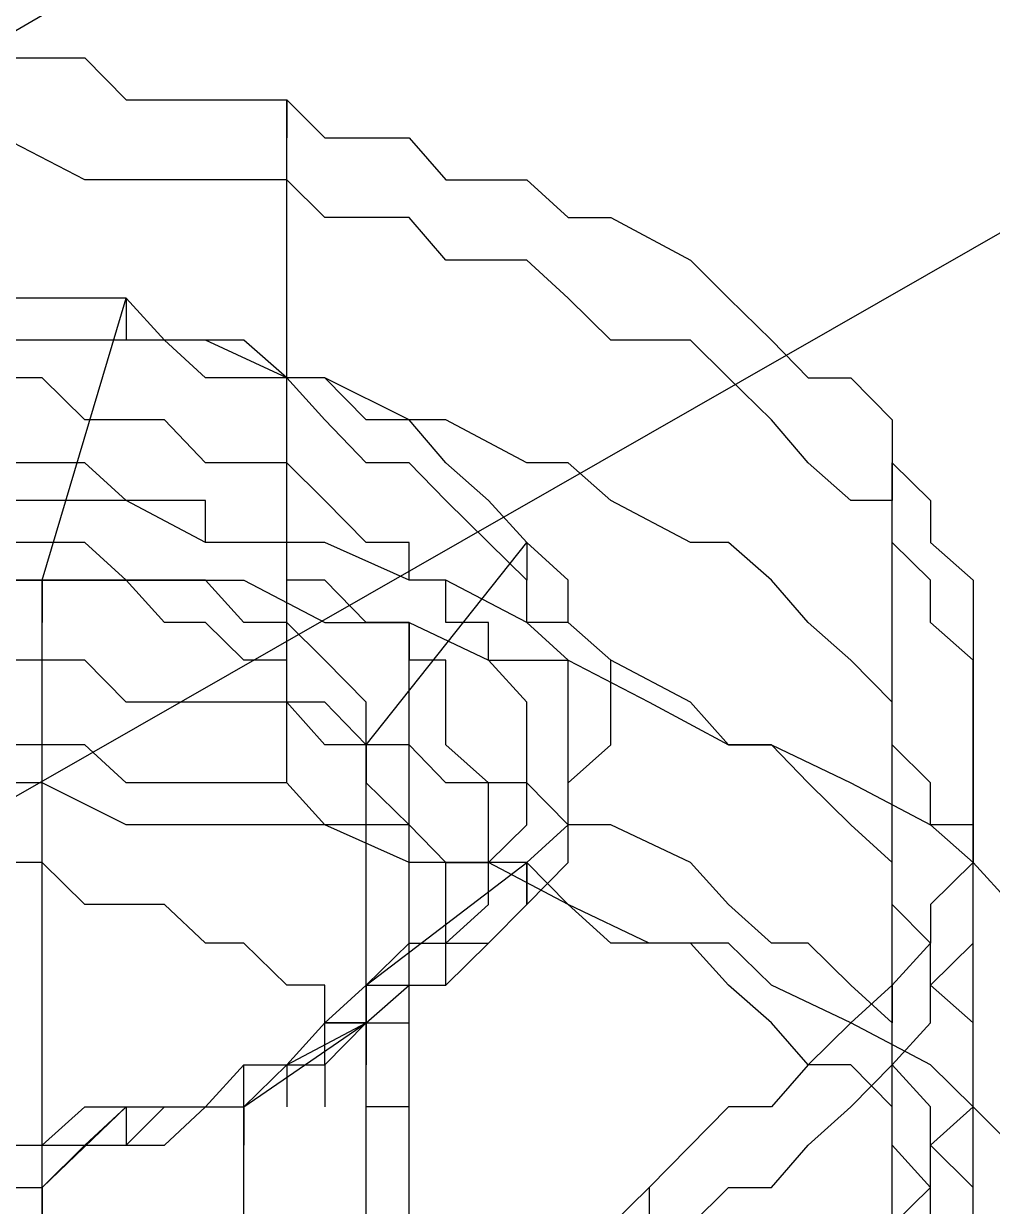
# Model space of a CAD drawing. Header units: millimetres. Extents: x 0 to 2112, y 8 to 1252.
# Drawn here: x 1757.2 to 1763.54, y 365.93 to 373.66 of the extents above; entities that cross this region are included whole.
import ezdxf

# ---------------------------------------------------------------- set-up
doc = ezdxf.new("R2010")
doc.units = ezdxf.units.MM
doc.layers.get('0').update_dxf_attribs({"linetype": 'CONTINUOUS'})

msp = doc.modelspace()

# ---------------------------------------------------------------- linework, layer by layer
at = {"color": 9}
for p, q in [((1755.47, 372.643), (1783.99, 389.255)), ((1755.47, 372.643), (1783.99, 389.255)), ((1755.47, 367.654), (1783.99, 383.967)), ((1755.47, 367.654), (1783.99, 383.967)), ((1757.07, 373.44), (1757.6, 373.44)), ((1757.07, 373.44), (1757.6, 373.44)), ((1757.6, 373.44), (1757.87, 373.165)), ((1757.6, 373.44), (1757.87, 373.165)), ((1757.87, 373.165), (1758.39, 373.165)), ((1757.87, 373.165), (1758.39, 373.165)), ((1758.39, 373.165), (1758.92, 373.165)), ((1758.39, 373.165), (1758.92, 373.165)), ((1758.92, 368.702), (1758.92, 373.165)), ((1758.92, 373.165), (1758.92, 372.918)), ((1758.92, 373.165), (1759.17, 372.918)), ((1758.92, 373.165), (1759.17, 372.918)), ((1757.6, 372.643), (1757.07, 372.918)), ((1759.17, 372.918), (1759.72, 372.918)), ((1759.17, 372.918), (1759.72, 372.918)), ((1759.72, 372.918), (1759.96, 372.643)), ((1759.72, 372.918), (1759.96, 372.643)), ((1757.87, 372.643), (1757.6, 372.643)), ((1758.39, 372.643), (1757.87, 372.643)), ((1758.92, 372.643), (1758.39, 372.643)), ((1759.17, 372.396), (1758.92, 372.643)), ((1759.96, 372.643), (1760.49, 372.643)), ((1759.96, 372.643), (1760.49, 372.643)), ((1760.49, 372.643), (1760.76, 372.396)), ((1760.49, 372.643), (1760.76, 372.396)), ((1759.72, 372.396), (1759.17, 372.396)), ((1759.96, 372.117), (1759.72, 372.396)), ((1760.76, 372.396), (1761.04, 372.396)), ((1760.76, 372.396), (1761.04, 372.396)), ((1761.04, 372.396), (1761.56, 372.117)), ((1761.04, 372.396), (1761.56, 372.117)), ((1760.49, 372.117), (1759.96, 372.117)), ((1760.76, 371.87), (1760.49, 372.117)), ((1761.56, 372.117), (1761.81, 371.87)), ((1761.56, 372.117), (1761.81, 371.87)), ((1757.6, 371.87), (1757.07, 371.87)), ((1757.6, 371.87), (1757.07, 371.87)), ((1757.32, 370.025), (1757.87, 371.87)), ((1757.87, 371.87), (1757.6, 371.87)), ((1757.87, 371.87), (1757.6, 371.87)), ((1758.12, 371.595), (1757.87, 371.87)), ((1757.87, 371.87), (1757.87, 371.595)), ((1758.12, 371.595), (1757.87, 371.87)), ((1761.04, 371.595), (1760.76, 371.87)), ((1761.81, 371.87), (1762.09, 371.595)), ((1761.81, 371.87), (1762.09, 371.595)), ((1757.6, 371.595), (1757.07, 371.595)), ((1757.32, 371.595), (1757.07, 371.595)), ((1757.6, 371.595), (1757.32, 371.595)), ((1757.87, 371.595), (1757.6, 371.595)), ((1757.87, 371.595), (1757.6, 371.595)), ((1758.39, 371.595), (1757.87, 371.595)), ((1758.12, 371.595), (1757.87, 371.595)), ((1758.39, 371.595), (1758.12, 371.595)), ((1758.39, 371.348), (1758.12, 371.595)), ((1758.39, 371.595), (1758.12, 371.595)), ((1758.92, 371.348), (1758.39, 371.595)), ((1758.64, 371.595), (1758.39, 371.595)), ((1758.64, 371.595), (1758.39, 371.595)), ((1758.92, 371.348), (1758.64, 371.595)), ((1758.92, 371.348), (1758.64, 371.595)), ((1761.56, 371.595), (1761.04, 371.595)), ((1761.81, 371.348), (1761.56, 371.595)), ((1762.09, 371.595), (1762.33, 371.348)), ((1762.09, 371.595), (1762.33, 371.348)), ((1757.32, 371.348), (1757.07, 371.348)), ((1757.6, 371.073), (1757.32, 371.348)), ((1758.64, 371.348), (1758.39, 371.348)), ((1758.92, 371.348), (1758.64, 371.348)), ((1759.17, 371.348), (1758.92, 371.348)), ((1759.17, 371.348), (1758.92, 371.348)), ((1759.17, 371.073), (1758.92, 371.348)), ((1759.17, 371.348), (1758.92, 371.348)), ((1759.72, 371.073), (1759.17, 371.348)), ((1759.44, 371.073), (1759.17, 371.348)), ((1759.17, 371.348), (1759.17, 371.348)), ((1759.44, 371.073), (1759.17, 371.348)), ((1759.17, 371.348), (1759.17, 371.348)), ((1762.09, 371.073), (1761.81, 371.348)), ((1762.33, 371.348), (1762.61, 371.348)), ((1762.33, 371.348), (1762.61, 371.348)), ((1762.61, 371.348), (1762.88, 371.073)), ((1762.61, 371.348), (1762.88, 371.073)), ((1757.87, 371.073), (1757.6, 371.073)), ((1757.6, 371.073), (1757.6, 371.073)), ((1758.12, 371.073), (1757.87, 371.073)), ((1758.39, 370.794), (1758.12, 371.073)), ((1759.44, 370.794), (1759.17, 371.073)), ((1759.17, 371.073), (1759.17, 371.073)), ((1759.72, 371.073), (1759.44, 371.073)), ((1759.72, 371.073), (1759.44, 371.073)), ((1759.96, 371.073), (1759.72, 371.073)), ((1759.96, 370.794), (1759.72, 371.073)), ((1759.96, 370.794), (1759.72, 371.073)), ((1760.49, 370.794), (1759.96, 371.073)), ((1762.33, 370.794), (1762.09, 371.073)), ((1762.88, 371.073), (1762.88, 370.794)), ((1762.88, 371.073), (1762.88, 370.794)), ((1757.32, 370.794), (1757.07, 370.794)), ((1757.6, 370.794), (1757.32, 370.794)), ((1757.87, 370.547), (1757.6, 370.794)), ((1758.64, 370.794), (1758.39, 370.794)), ((1758.92, 370.794), (1758.64, 370.794)), ((1759.17, 370.547), (1758.92, 370.794)), ((1759.72, 370.794), (1759.44, 370.794)), ((1759.96, 370.547), (1759.72, 370.794)), ((1760.24, 370.547), (1759.96, 370.794)), ((1760.24, 370.547), (1759.96, 370.794)), ((1760.76, 370.794), (1760.49, 370.794)), ((1761.04, 370.547), (1760.76, 370.794)), ((1762.61, 370.547), (1762.33, 370.794)), ((1762.88, 366.332), (1762.88, 370.794)), ((1762.88, 370.794), (1762.88, 370.547)), ((1762.88, 370.794), (1763.13, 370.547)), ((1762.88, 370.794), (1763.13, 370.547)), ((1757.6, 370.547), (1757.07, 370.547)), ((1757.87, 370.547), (1757.6, 370.547)), ((1758.39, 370.272), (1757.87, 370.547)), ((1758.12, 370.547), (1757.87, 370.547)), ((1758.39, 370.547), (1758.12, 370.547)), ((1758.39, 370.272), (1758.39, 370.547)), ((1759.44, 370.272), (1759.17, 370.547)), ((1759.17, 370.547), (1759.17, 370.547)), ((1760.24, 370.272), (1759.96, 370.547)), ((1759.96, 370.547), (1759.96, 370.547)), ((1760.49, 370.272), (1760.24, 370.547)), ((1760.24, 370.547), (1760.24, 370.547)), ((1760.49, 370.272), (1760.24, 370.547)), ((1760.24, 370.547), (1760.24, 370.547)), ((1761.56, 370.272), (1761.04, 370.547)), ((1762.88, 370.547), (1762.61, 370.547)), ((1762.88, 370.272), (1762.88, 370.547)), ((1763.13, 370.547), (1763.13, 370.272)), ((1763.13, 370.547), (1763.13, 370.272)), ((1757.32, 370.272), (1757.07, 370.272)), ((1757.6, 370.272), (1757.32, 370.272)), ((1757.87, 370.025), (1757.6, 370.272)), ((1757.6, 370.272), (1757.6, 370.272)), ((1758.92, 370.272), (1758.39, 370.272)), ((1758.64, 370.272), (1758.39, 370.272)), ((1758.92, 370.272), (1758.64, 370.272)), ((1759.17, 370.272), (1758.92, 370.272)), ((1758.92, 370.025), (1758.92, 370.272)), ((1759.72, 370.025), (1759.17, 370.272)), ((1759.44, 368.949), (1760.49, 370.272)), ((1759.72, 370.272), (1759.44, 370.272)), ((1759.72, 370.025), (1759.72, 370.272)), ((1760.49, 370.025), (1760.24, 370.272)), ((1760.24, 370.272), (1760.24, 370.272)), ((1760.76, 370.025), (1760.49, 370.272)), ((1760.49, 370.272), (1760.49, 370.272)), ((1760.49, 370.272), (1760.49, 370.025)), ((1760.76, 370.025), (1760.49, 370.272)), ((1760.49, 370.272), (1760.49, 370.272)), ((1761.81, 370.272), (1761.56, 370.272)), ((1762.09, 370.025), (1761.81, 370.272)), ((1763.13, 370.025), (1762.88, 370.272)), ((1763.13, 370.272), (1763.41, 370.025)), ((1763.13, 370.272), (1763.41, 370.025)), ((1756.79, 370.025), (1757.32, 370.025)), ((1756.79, 370.025), (1757.32, 370.025)), ((1757.32, 370.025), (1757.07, 370.025)), ((1757.32, 370.025), (1757.07, 370.025)), ((1757.32, 370.025), (1757.87, 370.025)), ((1757.32, 370.025), (1757.87, 370.025)), ((1757.6, 370.025), (1757.32, 370.025)), ((1757.32, 354.485), (1757.32, 370.025)), ((1757.32, 370.025), (1757.32, 369.75)), ((1757.6, 370.025), (1757.32, 370.025)), ((1757.87, 370.025), (1757.6, 370.025)), ((1757.6, 370.025), (1757.6, 370.025)), ((1757.87, 370.025), (1757.6, 370.025)), ((1757.6, 370.025), (1757.6, 370.025)), ((1757.87, 370.025), (1758.64, 370.025)), ((1757.87, 370.025), (1758.64, 370.025)), ((1758.12, 370.025), (1757.87, 370.025)), ((1758.12, 369.75), (1757.87, 370.025)), ((1758.12, 369.75), (1757.87, 370.025)), ((1758.39, 370.025), (1758.12, 370.025)), ((1758.64, 369.75), (1758.39, 370.025)), ((1758.39, 370.025), (1758.39, 370.025)), ((1758.64, 370.025), (1759.17, 369.75)), ((1758.64, 370.025), (1759.17, 369.75)), ((1759.17, 370.025), (1758.92, 370.025)), ((1759.44, 369.75), (1759.17, 370.025)), ((1759.96, 370.025), (1759.72, 370.025)), ((1759.96, 370.025), (1759.72, 370.025)), ((1760.49, 369.75), (1759.96, 370.025)), ((1759.96, 369.75), (1759.96, 370.025)), ((1760.49, 369.75), (1760.49, 370.025)), ((1760.76, 369.75), (1760.76, 370.025)), ((1760.76, 369.75), (1760.76, 370.025)), ((1762.33, 369.75), (1762.09, 370.025)), ((1763.13, 369.75), (1763.13, 370.025)), ((1763.41, 370.025), (1763.41, 369.75)), ((1763.41, 370.025), (1763.41, 369.75)), ((1758.39, 369.75), (1758.12, 369.75)), ((1758.39, 369.75), (1758.12, 369.75)), ((1758.64, 369.503), (1758.39, 369.75)), ((1758.39, 369.75), (1758.39, 369.75)), ((1758.64, 369.503), (1758.39, 369.75)), ((1758.39, 369.75), (1758.39, 369.75)), ((1758.92, 369.75), (1758.64, 369.75)), ((1759.17, 369.503), (1758.92, 369.75)), ((1758.92, 369.75), (1758.92, 369.75)), ((1759.17, 369.75), (1759.72, 369.75)), ((1759.17, 369.75), (1759.72, 369.75)), ((1759.72, 369.75), (1759.44, 369.75)), ((1759.44, 369.75), (1759.44, 369.75)), ((1759.72, 357.625), (1759.72, 369.75)), ((1759.72, 369.75), (1759.72, 369.503)), ((1759.72, 369.75), (1760.24, 369.503)), ((1759.72, 369.75), (1760.24, 369.503)), ((1759.72, 369.503), (1759.72, 369.75)), ((1760.24, 369.75), (1759.96, 369.75)), ((1760.24, 369.503), (1760.24, 369.75)), ((1760.76, 369.75), (1760.49, 369.75)), ((1760.76, 369.503), (1760.49, 369.75)), ((1760.49, 369.75), (1760.49, 369.75)), ((1761.04, 369.503), (1760.76, 369.75)), ((1761.04, 369.503), (1760.76, 369.75)), ((1760.76, 369.75), (1760.76, 369.75)), ((1761.04, 369.503), (1760.76, 369.75)), ((1760.76, 369.75), (1760.76, 369.75)), ((1762.61, 369.503), (1762.33, 369.75)), ((1763.41, 369.503), (1763.13, 369.75)), ((1763.41, 369.75), (1763.41, 369.503)), ((1763.41, 369.75), (1763.41, 369.503)), ((1757.6, 369.503), (1757.07, 369.503)), ((1757.87, 369.228), (1757.6, 369.503)), ((1758.92, 369.503), (1758.64, 369.503)), ((1758.92, 369.503), (1758.64, 369.503)), ((1758.92, 369.228), (1758.92, 369.503)), ((1758.92, 369.228), (1758.92, 369.503)), ((1759.44, 369.228), (1759.17, 369.503)), ((1759.17, 369.503), (1759.17, 369.503)), ((1759.96, 369.503), (1759.72, 369.503)), ((1759.96, 369.228), (1759.96, 369.503)), ((1760.24, 369.503), (1760.76, 369.503)), ((1760.24, 369.503), (1760.76, 369.503)), ((1760.49, 369.228), (1760.24, 369.503)), ((1760.24, 369.503), (1760.24, 369.503)), ((1760.76, 369.503), (1761.29, 369.228)), ((1760.76, 369.503), (1761.29, 369.228)), ((1760.76, 369.228), (1760.76, 369.503)), ((1760.76, 369.503), (1760.76, 369.503)), ((1761.56, 369.228), (1761.04, 369.503)), ((1761.04, 369.228), (1761.04, 369.503)), ((1761.04, 369.503), (1761.04, 369.503)), ((1761.04, 369.228), (1761.04, 369.503)), ((1761.04, 369.503), (1761.04, 369.503)), ((1762.88, 369.228), (1762.61, 369.503)), ((1763.41, 369.228), (1763.41, 369.503)), ((1763.41, 369.503), (1763.41, 369.228)), ((1763.41, 369.503), (1763.41, 369.228)), ((1758.39, 369.228), (1757.87, 369.228)), ((1758.92, 369.228), (1758.39, 369.228)), ((1759.17, 368.949), (1758.92, 369.228)), ((1759.17, 369.228), (1758.92, 369.228)), ((1759.17, 369.228), (1758.92, 369.228)), ((1759.44, 368.949), (1759.17, 369.228)), ((1759.17, 369.228), (1759.17, 369.228)), ((1759.44, 368.949), (1759.17, 369.228)), ((1759.17, 369.228), (1759.17, 369.228)), ((1759.44, 368.949), (1759.44, 369.228)), ((1759.44, 369.228), (1759.44, 369.228)), ((1759.96, 368.949), (1759.96, 369.228)), ((1759.96, 369.228), (1759.96, 369.228)), ((1760.49, 368.949), (1760.49, 369.228)), ((1760.49, 369.228), (1760.49, 369.228)), ((1760.76, 368.949), (1760.76, 369.228)), ((1761.04, 368.949), (1761.04, 369.228)), ((1761.04, 368.949), (1761.04, 369.228)), ((1761.29, 369.228), (1761.81, 368.949)), ((1761.29, 369.228), (1761.81, 368.949)), ((1761.81, 368.949), (1761.56, 369.228)), ((1762.88, 368.949), (1762.88, 369.228)), ((1763.41, 368.949), (1763.41, 369.228)), ((1763.41, 369.228), (1763.41, 368.949)), ((1763.41, 369.228), (1763.41, 368.949)), ((1757.6, 368.949), (1757.07, 368.949)), ((1757.6, 368.949), (1757.07, 368.949)), ((1757.87, 368.702), (1757.6, 368.949)), ((1757.87, 368.702), (1757.6, 368.949)), ((1759.72, 368.949), (1759.17, 368.949)), ((1759.72, 368.949), (1759.44, 368.949)), ((1759.44, 368.702), (1759.44, 368.949)), ((1759.44, 368.949), (1759.44, 368.949)), ((1759.44, 353.409), (1759.44, 368.949)), ((1759.44, 368.949), (1759.44, 368.702)), ((1759.44, 368.702), (1759.44, 368.949)), ((1759.44, 368.949), (1759.44, 368.949)), ((1759.96, 368.702), (1759.72, 368.949)), ((1759.72, 368.702), (1759.72, 368.949)), ((1760.24, 368.702), (1759.96, 368.949)), ((1760.49, 368.702), (1760.49, 368.949)), ((1760.76, 368.702), (1761.04, 368.949)), ((1760.76, 368.702), (1760.76, 368.949)), ((1760.76, 368.949), (1760.76, 368.949)), ((1760.76, 368.702), (1761.04, 368.949)), ((1761.04, 368.949), (1761.04, 368.949)), ((1761.04, 368.949), (1761.04, 368.949)), ((1761.81, 368.949), (1762.09, 368.949)), ((1761.81, 368.949), (1762.09, 368.949)), ((1762.09, 368.949), (1761.81, 368.949)), ((1762.09, 368.949), (1762.61, 368.702)), ((1762.09, 368.949), (1762.61, 368.702)), ((1762.33, 368.702), (1762.09, 368.949)), ((1763.13, 368.702), (1762.88, 368.949)), ((1763.41, 368.702), (1763.41, 368.949)), ((1763.41, 368.949), (1763.41, 368.702)), ((1763.41, 368.949), (1763.41, 368.702)), ((1757.32, 368.702), (1756.79, 368.702)), ((1757.87, 368.427), (1757.32, 368.702)), ((1758.39, 368.702), (1757.87, 368.702)), ((1758.39, 368.702), (1757.87, 368.702)), ((1758.92, 368.702), (1758.39, 368.702)), ((1758.92, 368.702), (1758.39, 368.702)), ((1759.17, 368.427), (1758.92, 368.702)), ((1759.17, 368.427), (1758.92, 368.702)), ((1759.72, 368.427), (1759.44, 368.702)), ((1759.44, 368.702), (1759.44, 368.702)), ((1759.72, 368.427), (1759.44, 368.702)), ((1759.44, 368.702), (1759.44, 368.702)), ((1759.72, 368.427), (1759.72, 368.702)), ((1759.72, 368.702), (1759.72, 368.702)), ((1760.49, 368.702), (1759.96, 368.702)), ((1760.24, 368.427), (1760.24, 368.702)), ((1760.24, 368.702), (1760.24, 368.702)), ((1760.76, 368.427), (1760.49, 368.702)), ((1760.49, 368.427), (1760.49, 368.702)), ((1760.49, 368.702), (1760.49, 368.702)), ((1760.76, 368.427), (1760.76, 368.702)), ((1760.76, 368.427), (1760.76, 368.702)), ((1760.76, 368.427), (1760.76, 368.702)), ((1762.61, 368.427), (1762.33, 368.702)), ((1762.61, 368.702), (1763.13, 368.427)), ((1762.61, 368.702), (1763.13, 368.427)), ((1763.13, 368.427), (1763.13, 368.702)), ((1763.41, 368.427), (1763.41, 368.702)), ((1763.41, 368.702), (1763.41, 368.427)), ((1763.41, 368.702), (1763.41, 368.427)), ((1758.64, 368.427), (1757.87, 368.427)), ((1759.17, 368.427), (1758.64, 368.427)), ((1759.72, 368.18), (1759.17, 368.427)), ((1759.72, 368.427), (1759.17, 368.427)), ((1759.72, 368.427), (1759.17, 368.427)), ((1759.96, 368.18), (1759.72, 368.427)), ((1759.96, 368.18), (1759.72, 368.427)), ((1759.72, 368.18), (1759.72, 368.427)), ((1759.72, 368.427), (1759.72, 368.427)), ((1759.72, 368.18), (1759.72, 368.427)), ((1759.72, 368.427), (1759.72, 368.427)), ((1759.72, 368.18), (1759.72, 368.427)), ((1759.72, 368.427), (1759.72, 368.427)), ((1760.24, 368.18), (1760.24, 368.427)), ((1760.24, 368.427), (1760.24, 368.427)), ((1760.24, 368.18), (1760.49, 368.427)), ((1760.49, 368.427), (1760.49, 368.427)), ((1760.49, 368.18), (1760.76, 368.427)), ((1761.04, 368.427), (1760.76, 368.427)), ((1760.76, 368.18), (1760.76, 368.427)), ((1760.76, 368.427), (1760.76, 368.427)), ((1760.76, 368.427), (1760.76, 368.427)), ((1760.76, 368.18), (1760.76, 368.427)), ((1760.76, 368.427), (1760.76, 368.427)), ((1761.56, 368.18), (1761.04, 368.427)), ((1762.88, 368.18), (1762.61, 368.427)), ((1763.13, 368.427), (1763.41, 368.18)), ((1763.13, 368.427), (1763.41, 368.18)), ((1763.41, 368.427), (1763.13, 368.427)), ((1763.41, 368.18), (1763.41, 368.427)), ((1763.41, 368.18), (1763.41, 368.427)), ((1763.41, 368.427), (1763.41, 368.18)), ((1763.41, 368.427), (1763.41, 368.18)), ((1757.32, 368.18), (1757.07, 368.18)), ((1757.6, 367.905), (1757.32, 368.18)), ((1757.32, 368.18), (1757.32, 368.18)), ((1759.44, 367.379), (1760.49, 368.18)), ((1760.24, 368.18), (1759.72, 368.18)), ((1759.72, 367.905), (1759.72, 368.18)), ((1759.72, 368.18), (1759.72, 368.18)), ((1759.72, 367.905), (1759.72, 368.18)), ((1759.72, 368.18), (1759.72, 368.18)), ((1759.72, 367.905), (1759.72, 368.18)), ((1759.72, 368.18), (1759.72, 368.18)), ((1760.49, 368.18), (1759.96, 368.18)), ((1760.49, 368.18), (1759.96, 368.18)), ((1759.96, 367.905), (1759.96, 368.18)), ((1759.96, 368.18), (1760.24, 368.18)), ((1760.76, 367.905), (1760.24, 368.18)), ((1760.24, 367.905), (1760.24, 368.18)), ((1760.76, 367.905), (1760.49, 368.18)), ((1760.76, 367.905), (1760.49, 368.18)), ((1760.49, 367.905), (1760.76, 368.18)), ((1760.49, 368.18), (1760.49, 367.905)), ((1760.49, 367.905), (1760.49, 368.18)), ((1760.49, 368.18), (1760.49, 368.18)), ((1760.49, 367.905), (1760.76, 368.18)), ((1761.81, 367.905), (1761.56, 368.18)), ((1762.88, 367.905), (1762.88, 368.18)), ((1763.41, 368.18), (1763.13, 367.905)), ((1763.41, 368.18), (1763.13, 367.905)), ((1763.41, 368.18), (1763.66, 367.905)), ((1763.41, 368.18), (1763.66, 367.905)), ((1763.41, 367.905), (1763.41, 368.18)), ((1763.41, 367.905), (1763.41, 368.18)), ((1757.87, 367.905), (1757.6, 367.905)), ((1758.12, 367.905), (1757.87, 367.905)), ((1758.39, 367.654), (1758.12, 367.905)), ((1758.12, 367.905), (1758.12, 367.905)), ((1759.72, 367.654), (1759.72, 367.905)), ((1759.72, 367.905), (1759.72, 367.905)), ((1759.72, 367.654), (1759.72, 367.905)), ((1759.72, 367.905), (1759.72, 367.905)), ((1759.72, 367.654), (1759.72, 367.905)), ((1759.72, 367.905), (1759.72, 367.905)), ((1759.96, 367.654), (1759.96, 367.905)), ((1759.96, 367.905), (1759.96, 367.905)), ((1759.96, 367.654), (1760.24, 367.905)), ((1760.24, 367.654), (1760.49, 367.905)), ((1760.24, 367.905), (1760.24, 367.905)), ((1760.24, 367.654), (1760.49, 367.905)), ((1760.24, 367.654), (1760.49, 367.905)), ((1760.49, 367.905), (1760.49, 367.905)), ((1760.49, 367.905), (1760.49, 367.905)), ((1761.29, 367.654), (1760.76, 367.905)), ((1761.04, 367.654), (1760.76, 367.905)), ((1761.04, 367.654), (1760.76, 367.905)), ((1762.09, 367.654), (1761.81, 367.905)), ((1763.13, 367.654), (1762.88, 367.905)), ((1763.13, 367.905), (1763.13, 367.654)), ((1763.13, 367.905), (1763.13, 367.654)), ((1763.41, 367.654), (1763.41, 367.905)), ((1763.41, 367.654), (1763.41, 367.905)), ((1758.64, 367.654), (1758.39, 367.654)), ((1758.92, 367.379), (1758.64, 367.654)), ((1758.64, 367.654), (1758.64, 367.654)), ((1759.44, 367.379), (1759.72, 367.654)), ((1759.44, 367.379), (1759.72, 367.654)), ((1759.72, 367.379), (1759.72, 367.654)), ((1759.72, 367.654), (1759.72, 367.654)), ((1759.72, 367.379), (1759.72, 367.654)), ((1759.72, 367.654), (1759.96, 367.654)), ((1759.72, 367.654), (1759.72, 367.654)), ((1759.72, 367.654), (1759.72, 367.654)), ((1759.96, 367.379), (1759.96, 367.654)), ((1759.96, 367.654), (1760.24, 367.654)), ((1759.96, 367.379), (1759.96, 367.654)), ((1759.96, 367.654), (1759.96, 367.654)), ((1759.96, 367.379), (1760.24, 367.654)), ((1759.96, 367.379), (1759.96, 367.654)), ((1759.96, 367.654), (1760.24, 367.654)), ((1760.24, 367.654), (1760.24, 367.654)), ((1761.56, 367.654), (1761.04, 367.654)), ((1761.56, 367.654), (1761.04, 367.654)), ((1761.81, 367.654), (1761.29, 367.654)), ((1761.81, 367.379), (1761.56, 367.654)), ((1761.81, 367.379), (1761.56, 367.654)), ((1762.09, 367.379), (1761.81, 367.654)), ((1762.33, 367.654), (1762.09, 367.654)), ((1762.61, 367.379), (1762.33, 367.654)), ((1763.13, 367.654), (1762.88, 367.379)), ((1763.13, 367.654), (1762.88, 367.379)), ((1763.13, 367.379), (1763.13, 367.654)), ((1763.13, 367.379), (1763.41, 367.654)), ((1763.41, 367.379), (1763.41, 367.654)), ((1759.17, 367.379), (1758.92, 367.379)), ((1758.92, 367.379), (1758.92, 367.379)), ((1759.17, 367.132), (1759.44, 367.379)), ((1759.17, 367.132), (1759.17, 367.379)), ((1759.17, 367.132), (1759.44, 367.379)), ((1759.44, 367.132), (1759.72, 367.379)), ((1759.44, 367.132), (1759.44, 367.379)), ((1759.44, 367.379), (1759.72, 367.379)), ((1759.44, 367.132), (1759.44, 367.379)), ((1759.44, 367.379), (1759.72, 367.379)), ((1759.44, 367.132), (1759.72, 367.379)), ((1759.44, 367.132), (1759.72, 367.379)), ((1759.44, 367.379), (1759.44, 367.379)), ((1759.44, 367.379), (1759.44, 367.379)), ((1759.44, 351.841), (1759.44, 367.379)), ((1759.44, 367.379), (1759.44, 367.132)), ((1759.44, 367.379), (1759.44, 367.379)), ((1759.44, 367.379), (1759.44, 367.379)), ((1759.72, 367.379), (1759.96, 367.379)), ((1759.72, 367.379), (1759.96, 367.379)), ((1759.72, 367.132), (1759.72, 367.379)), ((1759.72, 367.379), (1759.96, 367.379)), ((1759.72, 367.379), (1759.96, 367.379)), ((1762.09, 367.132), (1761.81, 367.379)), ((1762.09, 367.132), (1761.81, 367.379)), ((1762.61, 367.132), (1762.09, 367.379)), ((1762.88, 367.132), (1762.61, 367.379)), ((1762.88, 367.379), (1762.61, 367.132)), ((1762.88, 367.379), (1762.61, 367.132)), ((1762.88, 362.917), (1762.88, 367.379)), ((1762.88, 367.379), (1762.88, 367.132)), ((1763.41, 367.132), (1763.13, 367.379)), ((1763.13, 367.132), (1763.13, 367.379)), ((1763.41, 367.132), (1763.41, 367.379)), ((1758.64, 366.582), (1759.44, 367.132)), ((1758.64, 366.582), (1759.44, 367.132)), ((1758.92, 366.857), (1759.44, 367.132)), ((1758.92, 366.857), (1759.17, 367.132)), ((1758.92, 366.857), (1759.17, 367.132)), ((1758.92, 366.857), (1759.17, 367.132)), ((1759.17, 366.857), (1759.44, 367.132)), ((1759.17, 366.857), (1759.44, 367.132)), ((1759.17, 367.132), (1759.17, 367.132)), ((1759.17, 367.132), (1759.44, 367.132)), ((1759.17, 366.857), (1759.17, 367.132)), ((1759.17, 367.132), (1759.44, 367.132)), ((1759.17, 366.857), (1759.44, 367.132)), ((1759.17, 367.132), (1759.17, 367.132)), ((1759.44, 367.132), (1759.17, 367.132)), ((1759.17, 367.132), (1759.17, 367.132)), ((1759.44, 367.132), (1759.44, 366.857)), ((1759.44, 367.132), (1759.44, 367.132)), ((1759.44, 367.132), (1759.72, 367.132)), ((1759.44, 366.857), (1759.44, 367.132)), ((1762.33, 366.857), (1762.09, 367.132)), ((1762.33, 366.857), (1762.09, 367.132)), ((1762.61, 367.132), (1762.33, 366.857)), ((1762.61, 367.132), (1762.33, 366.857)), ((1763.13, 366.857), (1762.61, 367.132)), ((1762.88, 366.857), (1762.88, 367.132)), ((1762.88, 366.857), (1763.13, 367.132)), ((1763.41, 366.857), (1763.41, 367.132)), ((1763.41, 366.857), (1763.41, 367.132)), ((1758.39, 366.582), (1758.64, 366.857)), ((1758.39, 366.582), (1758.64, 366.857)), ((1758.39, 366.582), (1758.64, 366.857)), ((1758.64, 366.857), (1758.92, 366.857)), ((1758.64, 366.582), (1758.92, 366.857)), ((1758.64, 366.582), (1758.64, 366.857)), ((1758.64, 366.857), (1759.17, 366.857)), ((1758.64, 366.857), (1758.92, 366.857)), ((1758.64, 366.857), (1758.92, 366.857)), ((1758.64, 366.582), (1758.92, 366.857)), ((1758.64, 366.582), (1758.64, 366.857)), ((1758.64, 366.857), (1758.92, 366.857)), ((1758.64, 366.582), (1758.64, 366.857)), ((1758.64, 366.857), (1758.92, 366.857)), ((1758.92, 366.857), (1759.17, 366.857)), ((1758.92, 366.857), (1758.92, 366.582)), ((1758.92, 366.857), (1759.17, 366.857)), ((1758.92, 366.857), (1758.92, 366.857)), ((1758.92, 366.857), (1759.17, 366.857)), ((1758.92, 366.857), (1758.92, 366.857)), ((1758.92, 366.857), (1758.92, 366.857)), ((1759.17, 366.857), (1759.17, 366.582)), ((1759.44, 366.582), (1759.44, 366.857)), ((1759.44, 366.857), (1759.44, 366.857)), ((1762.33, 366.857), (1762.09, 366.582)), ((1762.33, 366.857), (1762.09, 366.582)), ((1762.61, 366.857), (1762.33, 366.857)), ((1762.61, 366.857), (1762.33, 366.857)), ((1762.88, 366.582), (1762.61, 366.857)), ((1762.61, 366.582), (1762.88, 366.857)), ((1762.88, 366.582), (1762.61, 366.857)), ((1763.13, 366.582), (1762.88, 366.857)), ((1763.41, 366.582), (1763.13, 366.857)), ((1763.41, 366.582), (1763.41, 366.857)), ((1763.41, 366.582), (1763.41, 366.857)), ((1757.32, 366.332), (1757.6, 366.582)), ((1757.32, 366.056), (1757.87, 366.582)), ((1757.32, 366.332), (1757.6, 366.582)), ((1757.6, 366.582), (1757.87, 366.582)), ((1757.6, 366.332), (1757.87, 366.582)), ((1757.6, 366.582), (1757.87, 366.582)), ((1757.87, 366.582), (1758.12, 366.582)), ((1757.87, 366.582), (1757.87, 366.332)), ((1757.87, 366.332), (1758.12, 366.582)), ((1757.87, 366.332), (1758.12, 366.582)), ((1757.87, 366.582), (1758.12, 366.582)), ((1757.87, 366.582), (1758.12, 366.582)), ((1758.12, 366.582), (1758.39, 366.582)), ((1758.12, 366.332), (1758.39, 366.582)), ((1758.12, 366.582), (1758.39, 366.582)), ((1758.12, 366.582), (1758.39, 366.582)), ((1758.12, 366.582), (1758.39, 366.582)), ((1758.12, 366.582), (1758.39, 366.582)), ((1758.12, 366.332), (1758.39, 366.582)), ((1758.12, 366.332), (1758.39, 366.582)), ((1758.39, 366.582), (1758.64, 366.582)), ((1758.39, 366.582), (1758.64, 366.582)), ((1758.39, 366.582), (1758.64, 366.582)), ((1758.39, 366.582), (1758.64, 366.582)), ((1758.39, 366.582), (1758.64, 366.582)), ((1758.64, 366.582), (1758.64, 366.332)), ((1758.64, 351.041), (1758.64, 366.582)), ((1758.64, 351.041), (1758.64, 366.582)), ((1759.72, 366.582), (1759.44, 366.582)), ((1759.72, 366.332), (1759.72, 366.582)), ((1761.81, 366.582), (1761.29, 366.056)), ((1761.81, 366.582), (1761.29, 366.056)), ((1762.09, 366.582), (1761.81, 366.582)), ((1762.09, 366.582), (1761.81, 366.582)), ((1762.33, 366.332), (1762.61, 366.582)), ((1762.88, 366.332), (1762.88, 366.582)), ((1762.88, 366.332), (1762.88, 366.582)), ((1763.13, 366.332), (1763.13, 366.582)), ((1763.13, 366.332), (1763.41, 366.582)), ((1763.66, 366.332), (1763.41, 366.582)), ((1763.41, 366.332), (1763.41, 366.582)), ((1757.07, 366.332), (1757.32, 366.332)), ((1757.07, 366.332), (1757.32, 366.332)), ((1757.07, 366.332), (1757.32, 366.332)), ((1757.07, 366.332), (1757.32, 366.332)), ((1757.07, 366.332), (1757.32, 366.332)), ((1757.32, 366.056), (1757.6, 366.332)), ((1757.32, 366.332), (1757.6, 366.332)), ((1757.32, 366.332), (1757.6, 366.332)), ((1757.32, 366.332), (1757.6, 366.332)), ((1757.32, 366.056), (1757.6, 366.332)), ((1757.32, 366.056), (1757.6, 366.332)), ((1757.6, 366.332), (1757.87, 366.332)), ((1757.6, 366.332), (1757.6, 366.332)), ((1757.6, 366.332), (1757.87, 366.332)), ((1757.6, 366.332), (1757.87, 366.332)), ((1757.6, 366.332), (1757.87, 366.332)), ((1757.6, 366.332), (1757.87, 366.332)), ((1757.87, 366.332), (1758.12, 366.332)), ((1757.87, 366.332), (1758.12, 366.332)), ((1757.87, 366.332), (1758.12, 366.332)), ((1758.12, 366.332), (1758.12, 366.332)), ((1758.12, 366.332), (1758.12, 366.332)), ((1758.12, 366.332), (1758.12, 366.332)), ((1759.72, 366.056), (1759.72, 366.332)), ((1759.72, 366.332), (1759.72, 366.332)), ((1762.09, 366.056), (1762.33, 366.332)), ((1763.13, 366.056), (1762.88, 366.332)), ((1763.13, 366.056), (1762.88, 366.332)), ((1763.41, 366.056), (1763.13, 366.332)), ((1763.13, 366.056), (1763.13, 366.332)), ((1763.41, 366.056), (1763.41, 366.332)), ((1757.07, 366.056), (1757.32, 366.056)), ((1757.07, 366.056), (1757.32, 366.056)), ((1757.07, 366.056), (1757.32, 366.056)), ((1757.32, 366.056), (1757.32, 366.056)), ((1757.32, 350.518), (1757.32, 366.056)), ((1757.32, 366.056), (1757.32, 365.809)), ((1757.32, 366.056), (1757.32, 366.056)), ((1759.72, 365.809), (1759.72, 366.056)), ((1759.72, 366.056), (1759.72, 366.056)), ((1761.29, 366.056), (1761.04, 365.809)), ((1761.29, 366.056), (1761.04, 365.809)), ((1761.29, 366.056), (1761.29, 361.594)), ((1761.29, 366.056), (1761.29, 361.594)), ((1761.56, 365.809), (1761.81, 366.056)), ((1761.81, 366.056), (1762.09, 366.056)), ((1762.88, 365.809), (1763.13, 366.056)), ((1763.13, 365.809), (1763.13, 366.056)), ((1763.13, 365.809), (1763.13, 366.056)), ((1763.41, 365.809), (1763.41, 366.056)), ((1763.41, 365.809), (1763.41, 366.056))]:
    msp.add_line(p, q, dxfattribs=at)

doc.saveas('drawing.dxf')
